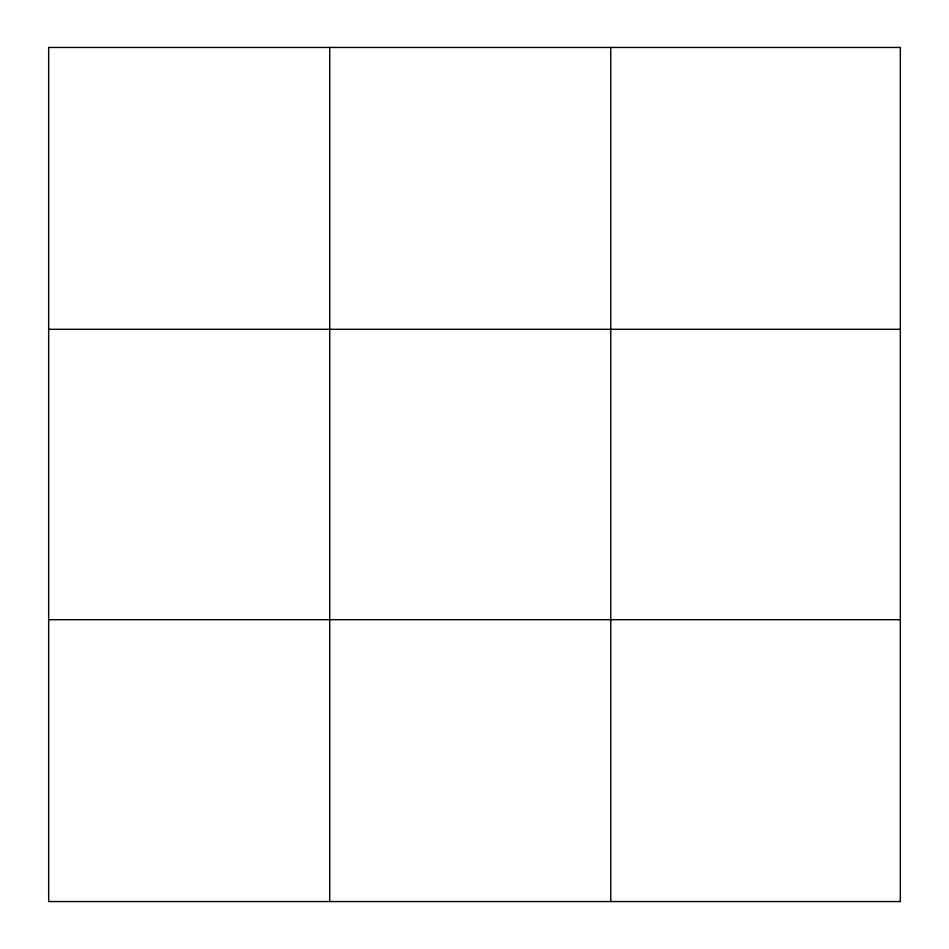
<?xml version="1.0" encoding="UTF-8"?>
<svg xmlns="http://www.w3.org/2000/svg" width="949" height="949" viewBox="0 0 949 949"><rect width="100%" height="100%" fill="white"/><g stroke="black" fill="none" stroke-linecap="round" stroke-linejoin="round"><path stroke-width="1.42" d="M329.718 47.45L329.718 901.55M610.765 47.45L610.765 901.55M48.672 329.303L900.328 329.303M48.672 619.697L900.328 619.697M900.328 47.45L900.328 901.55L48.672 901.55L48.672 47.45L900.328 47.45"/></g></svg>
